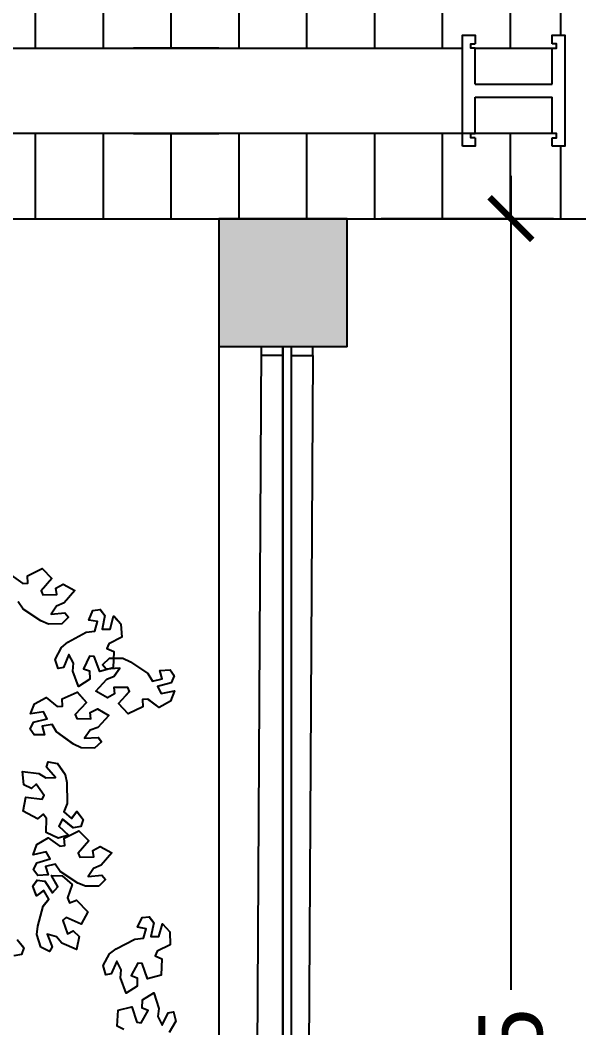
# Model space of a CAD drawing. Header units: centimetres. Extents: x -3096 to 17897, y -3131 to 15798.
# Drawn here: x 3098 to 3228.7, y 4328.8 to 4564.8 of the extents above; entities that cross this region are included whole.
import ezdxf

# ---------------------------------------------------------------- set-up
doc = ezdxf.new("R2010")
doc.units = ezdxf.units.CM
doc.layers.add('A-ANNO SYMB', color=3, linetype='Continuous', lineweight=13)
for name, color, linetype in [('alberi', 74, 'Continuous'), ('piu', 6, 'Continuous'), ('Riempimenti', 4, 'Continuous'), ('vetri', 2, 'Continuous')]:
    doc.layers.add(name, color=color, linetype=linetype)
doc.styles.get("Standard").update_dxf_attribs({"font": 'Arial.ttf'})
doc.dimstyles.new('1_100', dxfattribs={"dimtxt": 15, "dimasz": 10, "dimexe": 10, "dimexo": 10, "dimgap": 5, "dimtad": 2, "dimdec": 0, "dimtxsty": 'Standard', "dimblk": 'ARCHTICK', "dimcen": 2.5, "dimdle": 10, "dimadec": 0, "dimazin": 0, "dimtfac": 1, "dimtdec": 0, "dimtmove": 0, "dimatfit": 3, "dimldrblk": 'ARCHTICK', "dimfxl": 1, "dimarcsym": 0})

# ---------------------------------------------------------------- blocks, each defined once
blk = doc.blocks.new('_ArchTick')
at = {"color": 0, "linetype": 'ByBlock', "const_width": 0.15}
blk.add_lwpolyline([(-0.5, -0.5), (0.5, 0.5)], dxfattribs=at)
blk = doc.blocks.new('*D107')
at = {"layer": 'A-ANNO SYMB', "color": 0, "lineweight": -2, "transparency": 16777216}
for p, q in [((3212.8, 4528.36), (3212.8, 4337.74)), ((3182.45, 4518.36), (3222.8, 4518.36)), ((3212.8, 4103.36), (3212.8, 4293.97)), ((3182.45, 4113.36), (3222.8, 4113.36))]:
    blk.add_line(p, q, dxfattribs=at)
at = {"layer": 'Defpoints', "color": 0, "transparency": 16777216}
for p in [(3172.45, 4518.36), (3212.8, 4518.36), (3172.45, 4113.36)]:
    blk.add_point(p, dxfattribs=at)
at = {"layer": 'A-ANNO SYMB', "color": 0, "lineweight": -2, "transparency": 16777216, "xscale": 10, "yscale": 10, "zscale": 10}
for p, rotation in [((3212.8, 4518.36), 90), ((3212.8, 4113.36), 270)]:
    blk.add_blockref('_ArchTick', p, dxfattribs=dict(at, rotation=rotation))
at = {"layer": 'A-ANNO SYMB', "color": 0, "transparency": 16777216, "insert": (3212.8, 4315.86), "char_height": 15, "attachment_point": 5, "rotation": 90}
blk.add_mtext('405', dxfattribs=at)

msp = doc.modelspace()

# ---------------------------------------------------------------- hatches: boundary and pattern name
at = {"layer": 'Riempimenti', "transparency": 33554508}
h = msp.add_hatch(dxfattribs=at)
h.set_pattern_fill('LINE', color=256, scale=5, angle=90)
h.set_pattern_definition([(90, (-9.95, -2e-05), (-15.875, 1e-15), [])])
h.paths.add_polyline_path([(3224.47, 4578.3), (1994.47, 4578.3), (1994.47, 4558.3), (3224.47, 4558.3)])
h.paths.add_polyline_path([(3224.47, 4538.3), (1994.47, 4538.3), (1994.47, 4518.3), (3224.47, 4518.3)])
h.paths.add_polyline_path([(3994.47, 4578.3), (3324.47, 4578.3), (3324.47, 4558.3), (3994.47, 4558.3)])
h.paths.add_polyline_path([(3994.47, 4538.3), (3324.47, 4538.3), (3324.47, 4518.3), (3994.47, 4518.3)])
at = {"layer": 'Riempimenti', "transparency": 33554462}
h = msp.add_hatch(color=256, dxfattribs=at)
h.dxf.hatch_style = 1
h.set_gradient(color1=(91, 91, 91), color2=(91, 91, 91), tint=1)
h.paths.add_polyline_path([(3174.47, 4518.3), (3144.47, 4518.3), (3144.47, 4488.3), (3174.47, 4488.3)])

# ---------------------------------------------------------------- linework, layer by layer
for p, q in [((3224.47, 4561.3), (3224.47, 4578.3)), ((3065.47, 4558.3), (3201.47, 4558.3)), ((3144.47, 4558.3), (3124.47, 4558.3)), ((3204.47, 4558.3), (3223.47, 4558.3)), ((3204.47, 4549.8), (3204.47, 4558.3)), ((3204.47, 4549.8), (3222.47, 4549.8)), ((3204.47, 4538.3), (3204.47, 4546.8)), ((3204.47, 4546.8), (3222.47, 4546.8)), ((3223.47, 4538.3), (3065.47, 4538.3)), ((3124.47, 4538.3), (3065.47, 4538.3)), ((3124.47, 4538.3), (3144.47, 4538.3)), ((3201.47, 4538.3), (3144.47, 4538.3)), ((3223.47, 4538.3), (3204.47, 4538.3)), ((3224.47, 4518.3), (3224.47, 4535.3)), ((3224.47, 4518.3), (3224.47, 4535.3)), ((2994.47, 4518.3), (3144.47, 4518.3)), ((3144.47, 4518.3), (3144.47, 4143.3)), ((3174.47, 4518.3), (3144.47, 4518.3)), ((3174.47, 4518.3), (3144.47, 4518.3)), ((3174.47, 4488.3), (3174.47, 4518.3)), ((3174.47, 4488.3), (3144.47, 4488.3))]:
    msp.add_line(p, q)
for points in [[(3201.47, 4535.3), (3201.47, 4561.3), (3204.47, 4561.3), (3204.47, 4559.3)], [(3222.47, 4559.3), (3222.47, 4561.3), (3225.47, 4561.3), (3225.47, 4535.3), (3222.47, 4535.3)], [(3204.47, 4558.3), (3203.47, 4558.3), (3203.47, 4559.3), (3204.47, 4559.3)], [(3222.47, 4558.3), (3223.47, 4558.3), (3223.47, 4559.3), (3222.47, 4559.3)], [(3222.47, 4549.8), (3222.47, 4558.3)], [(3222.47, 4538.3), (3222.47, 4546.8)], [(3204.47, 4537.3), (3203.47, 4537.3), (3203.47, 4538.3), (3204.47, 4538.3)], [(3222.47, 4537.3), (3223.47, 4537.3), (3223.47, 4538.3), (3222.47, 4538.3)], [(3204.47, 4537.3), (3204.47, 4535.3), (3201.47, 4535.3)], [(3222.47, 4535.3), (3222.47, 4537.3)]]:
    msp.add_lwpolyline(points)
at = {"layer": 'A-ANNO SYMB'}
for points in [[(3095.86, 4434.86), (3098.58, 4432.92), (3099.79, 4433), (3099.66, 4434.73), (3099.66, 4434.73), (3103.09, 4436.45), (3105.36, 4434.09), (3102.87, 4431.21), (3103.27, 4430.28), (3106.57, 4430.37), (3106.34, 4431.84), (3108.02, 4432.79), (3110.75, 4431.29), (3108.25, 4428.42), (3106.49, 4427.66), (3105.24, 4425.77), (3108.44, 4426.05), (3109.29, 4425.08), (3107.69, 4423.49), (3104.57, 4423.47), (3102.77, 4424.25), (3098.68, 4426.92), (3097.52, 4428.66)], [(3097.27, 4349.56), (3098.78, 4347.65), (3098.24, 4346.06), (3096.46, 4345.72)], [(3122.21, 4328.48), (3120.65, 4329.24), (3120.65, 4329.24), (3120.91, 4333.06), (3124.09, 4333.83), (3125.3, 4330.22), (3126.32, 4330.1), (3127.91, 4332.99), (3126.53, 4333.54), (3126.56, 4335.46), (3129.22, 4337.06), (3130.44, 4333.45), (3130.21, 4331.55), (3131.2, 4329.51), (3132.58, 4332.42), (3133.85, 4332.66), (3134.41, 4330.47), (3132.85, 4327.77)]]:
    msp.add_lwpolyline(points, dxfattribs=at)
for points in [[(3106.16, 4415.18), (3107.6, 4417.95), (3109.12, 4419.18), (3113.39, 4421.56), (3115.47, 4421.78), (3116.05, 4424.04), (3114.02, 4424.37), (3115, 4426.6), (3116.67, 4426.86), (3117.79, 4425.44), (3117.79, 4425.44), (3117.15, 4422.23), (3119, 4422.29), (3119.84, 4425.29), (3121.55, 4423.44), (3121.73, 4420.36), (3118.75, 4418.86), (3118.26, 4417.75), (3119.85, 4417.05), (3119.85, 4417.05), (3119.77, 4413.22), (3116.63, 4412.31), (3115.24, 4415.86), (3114.22, 4415.93), (3112.78, 4412.97), (3114.18, 4412.49), (3114.24, 4410.56), (3111.65, 4408.84), (3110.27, 4412.39), (3110.41, 4414.3), (3109.32, 4416.29), (3108.08, 4413.32), (3106.82, 4413.03)], [(3118.88, 4415.47), (3122, 4415.44), (3123.78, 4414.62), (3127.82, 4411.88), (3128.95, 4410.12), (3131.23, 4410.61), (3130.62, 4412.57), (3133.05, 4412.7), (3134.03, 4411.33), (3133.26, 4409.68), (3133.26, 4409.68), (3130.11, 4408.82), (3130.99, 4407.19), (3134.05, 4407.79), (3133.16, 4405.43), (3130.49, 4403.88), (3127.81, 4405.88), (3126.6, 4405.82), (3126.69, 4404.08), (3126.69, 4404.08), (3123.24, 4402.43), (3121.01, 4404.83), (3123.56, 4407.66), (3123.16, 4408.61), (3119.87, 4408.57), (3120.07, 4407.1), (3118.38, 4406.19), (3115.67, 4407.73), (3118.23, 4410.55), (3119.99, 4411.28), (3121.29, 4413.15), (3118.07, 4412.92), (3117.25, 4413.92)], [(3115.35, 4394.36), (3112.24, 4394.47), (3110.47, 4395.33), (3106.5, 4398.18), (3105.41, 4399.96), (3103.13, 4399.53), (3103.69, 4397.55), (3101.25, 4397.49), (3100.31, 4398.88), (3101.11, 4400.5), (3101.11, 4400.5), (3104.29, 4401.29), (3103.45, 4402.94), (3100.38, 4402.42), (3101.32, 4404.75), (3104.03, 4406.23), (3106.66, 4404.17), (3107.88, 4404.2), (3107.82, 4405.94), (3107.82, 4405.94), (3111.32, 4407.5), (3113.49, 4405.05), (3110.87, 4402.28), (3111.24, 4401.33), (3114.53, 4401.28), (3114.37, 4402.75), (3116.08, 4403.63), (3118.75, 4402.02), (3116.12, 4399.26), (3114.34, 4398.57), (3113, 4396.74), (3116.22, 4396.89), (3117.02, 4395.87)], [(3106.7, 4390.8), (3108.49, 4388.24), (3108.87, 4386.32), (3108.99, 4381.43), (3108.22, 4379.49), (3109.94, 4377.93), (3111.19, 4379.57), (3112.7, 4377.66), (3112.16, 4376.07), (3110.37, 4375.73), (3110.37, 4375.73), (3107.84, 4377.8), (3107.02, 4376.13), (3109.29, 4373.99), (3106.86, 4373.34), (3104.05, 4374.61), (3104.1, 4377.95), (3103.35, 4378.9), (3101.99, 4377.81), (3101.99, 4377.81), (3098.64, 4379.66), (3099.29, 4382.87), (3103.08, 4382.45), (3103.62, 4383.32), (3101.67, 4385.97), (3100.59, 4384.96), (3098.86, 4385.8), (3098.54, 4388.89), (3102.32, 4388.46), (3103.95, 4387.45), (3106.22, 4387.49), (3104.16, 4389.97), (3104.49, 4391.22)], [(3116.35, 4362.06), (3113.23, 4362.03), (3111.43, 4362.81), (3107.33, 4365.47), (3106.16, 4367.21), (3103.9, 4366.66), (3104.55, 4364.71), (3102.12, 4364.54), (3101.11, 4365.89), (3101.84, 4367.55), (3101.84, 4367.55), (3104.98, 4368.48), (3104.07, 4370.09), (3101.02, 4369.43), (3101.86, 4371.8), (3104.49, 4373.4), (3107.22, 4371.47), (3108.43, 4371.55), (3108.3, 4373.28), (3108.3, 4373.28), (3111.72, 4375), (3114, 4372.65), (3111.51, 4369.77), (3111.92, 4368.83), (3115.21, 4368.94), (3114.99, 4370.4), (3116.66, 4371.35), (3119.39, 4369.87), (3116.9, 4366.99), (3115.14, 4366.22), (3113.89, 4364.33), (3117.1, 4364.62), (3117.94, 4363.65)], [(3102.81, 4347.78), (3101.85, 4350.75), (3102.05, 4352.7), (3103.37, 4357.41), (3104.68, 4359.04), (3103.49, 4361.04), (3101.82, 4359.84), (3100.93, 4362.11), (3101.92, 4363.47), (3103.72, 4363.26), (3103.72, 4363.26), (3105.54, 4360.55), (3106.81, 4361.9), (3105.27, 4364.61), (3107.79, 4364.52), (3110.1, 4362.48), (3109.07, 4359.3), (3109.51, 4358.17), (3111.12, 4358.81), (3111.12, 4358.81), (3113.78, 4356.06), (3112.22, 4353.18), (3108.73, 4354.7), (3107.95, 4354.03), (3109.03, 4350.92), (3110.36, 4351.57), (3111.77, 4350.26), (3111.17, 4347.21), (3107.68, 4348.73), (3106.42, 4350.17), (3104.24, 4350.81), (3105.48, 4347.83), (3104.8, 4346.74)], [(3117.4, 4343.48), (3118.89, 4346.21), (3120.45, 4347.41), (3124.77, 4349.69), (3126.85, 4349.87), (3127.48, 4352.11), (3125.46, 4352.49), (3126.49, 4354.7), (3128.16, 4354.92), (3129.25, 4353.48), (3129.25, 4353.48), (3128.54, 4350.28), (3130.39, 4350.3), (3131.29, 4353.28), (3132.96, 4351.39), (3133.08, 4348.31), (3130.06, 4346.87), (3129.54, 4345.77), (3131.12, 4345.05), (3131.12, 4345.05), (3130.96, 4341.22), (3127.8, 4340.37), (3126.49, 4343.95), (3125.47, 4344.05), (3123.96, 4341.12), (3125.35, 4340.61), (3125.37, 4338.68), (3122.74, 4337.02), (3121.44, 4340.6), (3121.62, 4342.5), (3120.58, 4344.51), (3119.27, 4341.57), (3118.01, 4341.31)]]:
    msp.add_lwpolyline(points, close=True, dxfattribs=at)
at = {"layer": 'alberi'}
for points in [[(3095.85, 4434.81), (3098.57, 4432.87), (3099.78, 4432.95), (3099.66, 4434.68), (3099.66, 4434.68), (3103.08, 4436.39), (3105.36, 4434.03), (3102.86, 4431.16), (3103.27, 4430.22), (3106.56, 4430.32), (3106.34, 4431.78), (3108.01, 4432.73), (3110.74, 4431.24), (3108.24, 4428.37), (3106.49, 4427.6), (3105.23, 4425.71), (3108.44, 4426), (3109.28, 4425.02), (3107.68, 4423.43), (3104.56, 4423.41), (3102.76, 4424.19), (3098.67, 4426.87), (3097.51, 4428.61)], [(3097.26, 4349.5), (3098.78, 4347.59), (3098.23, 4346), (3096.45, 4345.67)], [(3122.2, 4328.42), (3120.64, 4329.19), (3120.64, 4329.19), (3120.9, 4333.01), (3124.08, 4333.78), (3125.3, 4330.17), (3126.31, 4330.04), (3127.9, 4332.93), (3126.52, 4333.48), (3126.55, 4335.41), (3129.22, 4337.01), (3130.43, 4333.4), (3130.2, 4331.5), (3131.19, 4329.46), (3132.57, 4332.37), (3133.84, 4332.6), (3134.4, 4330.42), (3132.84, 4327.72)]]:
    msp.add_lwpolyline(points, dxfattribs=at)
for points in [[(3106.16, 4415.12), (3107.59, 4417.9), (3109.12, 4419.12), (3113.38, 4421.51), (3115.46, 4421.72), (3116.04, 4423.98), (3114.01, 4424.32), (3115, 4426.55), (3116.66, 4426.81), (3117.79, 4425.38), (3117.79, 4425.38), (3117.14, 4422.18), (3118.99, 4422.23), (3119.83, 4425.23), (3121.54, 4423.38), (3121.72, 4420.31), (3118.74, 4418.8), (3118.25, 4417.69), (3119.84, 4417), (3119.84, 4417), (3119.76, 4413.17), (3116.62, 4412.25), (3115.24, 4415.8), (3114.21, 4415.88), (3112.77, 4412.92), (3114.17, 4412.43), (3114.23, 4410.51), (3111.64, 4408.79), (3110.26, 4412.34), (3110.4, 4414.24), (3109.31, 4416.23), (3108.07, 4413.26), (3106.82, 4412.97)], [(3118.87, 4415.42), (3121.99, 4415.38), (3123.77, 4414.57), (3127.82, 4411.82), (3128.94, 4410.06), (3131.22, 4410.55), (3130.61, 4412.52), (3133.05, 4412.64), (3134.02, 4411.27), (3133.26, 4409.63), (3133.26, 4409.63), (3130.1, 4408.76), (3130.98, 4407.13), (3134.04, 4407.73), (3133.16, 4405.37), (3130.49, 4403.83), (3127.8, 4405.82), (3126.59, 4405.76), (3126.68, 4404.03), (3126.68, 4404.03), (3123.23, 4402.38), (3121, 4404.78), (3123.55, 4407.61), (3123.16, 4408.55), (3119.86, 4408.52), (3120.06, 4407.05), (3118.37, 4406.13), (3115.67, 4407.67), (3118.22, 4410.5), (3119.99, 4411.23), (3121.28, 4413.09), (3118.07, 4412.87), (3117.24, 4413.86)], [(3115.35, 4394.3), (3112.23, 4394.42), (3110.47, 4395.27), (3106.49, 4398.12), (3105.41, 4399.91), (3103.12, 4399.47), (3103.68, 4397.49), (3101.24, 4397.43), (3100.3, 4398.82), (3101.11, 4400.45), (3101.11, 4400.45), (3104.28, 4401.23), (3103.45, 4402.88), (3100.37, 4402.36), (3101.32, 4404.7), (3104.02, 4406.18), (3106.65, 4404.12), (3107.87, 4404.15), (3107.82, 4405.88), (3107.82, 4405.88), (3111.31, 4407.45), (3113.48, 4404.99), (3110.86, 4402.23), (3111.23, 4401.27), (3114.52, 4401.22), (3114.37, 4402.7), (3116.08, 4403.57), (3118.74, 4401.97), (3116.12, 4399.21), (3114.33, 4398.52), (3113, 4396.69), (3116.21, 4396.83), (3117.01, 4395.82)], [(3106.7, 4390.74), (3108.48, 4388.19), (3108.86, 4386.26), (3108.98, 4381.38), (3108.21, 4379.44), (3109.94, 4377.87), (3111.18, 4379.51), (3112.69, 4377.61), (3112.15, 4376.01), (3110.37, 4375.68), (3110.37, 4375.68), (3107.83, 4377.74), (3107.02, 4376.08), (3109.29, 4373.94), (3106.85, 4373.28), (3104.04, 4374.55), (3104.1, 4377.89), (3103.34, 4378.85), (3101.99, 4377.76), (3101.99, 4377.76), (3098.63, 4379.61), (3099.28, 4382.82), (3103.07, 4382.39), (3103.61, 4383.26), (3101.67, 4385.92), (3100.58, 4384.9), (3098.85, 4385.74), (3098.53, 4388.84), (3102.32, 4388.41), (3103.94, 4387.4), (3106.21, 4387.43), (3104.15, 4389.91), (3104.48, 4391.16)], [(3116.34, 4362), (3113.22, 4361.98), (3111.42, 4362.75), (3107.32, 4365.41), (3106.16, 4367.15), (3103.89, 4366.61), (3104.54, 4364.66), (3102.11, 4364.49), (3101.1, 4365.83), (3101.84, 4367.49), (3101.84, 4367.49), (3104.97, 4368.42), (3104.06, 4370.03), (3101.01, 4369.37), (3101.85, 4371.75), (3104.49, 4373.35), (3107.21, 4371.41), (3108.42, 4371.5), (3108.29, 4373.23), (3108.29, 4373.23), (3111.71, 4374.95), (3113.99, 4372.6), (3111.5, 4369.72), (3111.91, 4368.78), (3115.2, 4368.88), (3114.98, 4370.35), (3116.65, 4371.3), (3119.38, 4369.81), (3116.89, 4366.94), (3115.14, 4366.17), (3113.88, 4364.28), (3117.09, 4364.57), (3117.94, 4363.59)], [(3102.8, 4347.73), (3101.84, 4350.7), (3102.05, 4352.65), (3103.37, 4357.35), (3104.68, 4358.98), (3103.48, 4360.98), (3101.81, 4359.78), (3100.93, 4362.05), (3101.91, 4363.41), (3103.72, 4363.21), (3103.72, 4363.21), (3105.54, 4360.49), (3106.8, 4361.84), (3105.26, 4364.55), (3107.78, 4364.46), (3110.09, 4362.43), (3109.06, 4359.25), (3109.5, 4358.12), (3111.12, 4358.76), (3111.12, 4358.76), (3113.78, 4356.01), (3112.21, 4353.13), (3108.72, 4354.65), (3107.95, 4353.98), (3109.03, 4350.86), (3110.36, 4351.52), (3111.76, 4350.21), (3111.16, 4347.15), (3107.67, 4348.68), (3106.42, 4350.12), (3104.24, 4350.75), (3105.47, 4347.78), (3104.79, 4346.68)], [(3117.39, 4343.42), (3118.88, 4346.16), (3120.44, 4347.35), (3124.76, 4349.64), (3126.84, 4349.81), (3127.47, 4352.06), (3125.45, 4352.44), (3126.48, 4354.64), (3128.15, 4354.87), (3129.24, 4353.42), (3129.24, 4353.42), (3128.53, 4350.23), (3130.38, 4350.24), (3131.28, 4353.23), (3132.95, 4351.34), (3133.07, 4348.26), (3130.05, 4346.82), (3129.54, 4345.72), (3131.12, 4344.99), (3131.12, 4344.99), (3130.95, 4341.16), (3127.79, 4340.32), (3126.48, 4343.9), (3125.47, 4343.99), (3123.95, 4341.07), (3125.34, 4340.55), (3125.36, 4338.63), (3122.74, 4336.96), (3121.44, 4340.54), (3121.62, 4342.44), (3120.57, 4344.46), (3119.27, 4341.51), (3118.01, 4341.25)]]:
    msp.add_lwpolyline(points, close=True, dxfattribs=at)
at = {"layer": 'piu'}
msp.add_line((1994.47, 4518.3), (3994.47, 4518.3), dxfattribs=at)
at = {"layer": 'vetri'}
for p, q in [((3152.47, 4145.3), (3154.47, 4488.29)), ((3154.47, 4486.3), (3154.47, 4488.3)), ((3154.47, 4486.29), (3154.47, 4488.29)), ((3159.47, 4486.3), (3154.47, 4486.3)), ((3159.47, 4486.29), (3154.47, 4486.29)), ((3159.47, 4143.3), (3159.47, 4488.3)), ((3159.47, 4143.3), (3159.47, 4488.3)), ((3159.47, 4488.3), (3159.47, 4143.3)), ((3159.47, 4143.3), (3159.47, 4488.3)), ((3161.47, 4486.3), (3161.47, 4488.3)), ((3161.47, 4315.8), (3161.47, 4488.3)), ((3161.47, 4486.3), (3166.47, 4486.3)), ((3161.47, 4486.29), (3166.47, 4486.29)), ((3166.47, 4486.29), (3164.47, 4143.3)), ((3166.47, 4486.3), (3166.47, 4488.3)), ((3166.47, 4486.29), (3166.47, 4488.29))]:
    msp.add_line(p, q, dxfattribs=at)

# ---------------------------------------------------------------- dimensions: what is measured, and where the dimension line sits
at = {"layer": 'A-ANNO SYMB'}
dim = msp.add_linear_dim(base=(3212.8, 4518.36), p1=(3172.45, 4113.36), p2=(3172.45, 4518.36), angle=90, dimstyle='1_100', override={"dimtad": 0}, dxfattribs=at)
dim.commit()
dim.dimension.update_dxf_attribs({"geometry": '*D107', "text_midpoint": (3212.8, 4315.86)})

doc.saveas('drawing.dxf')
